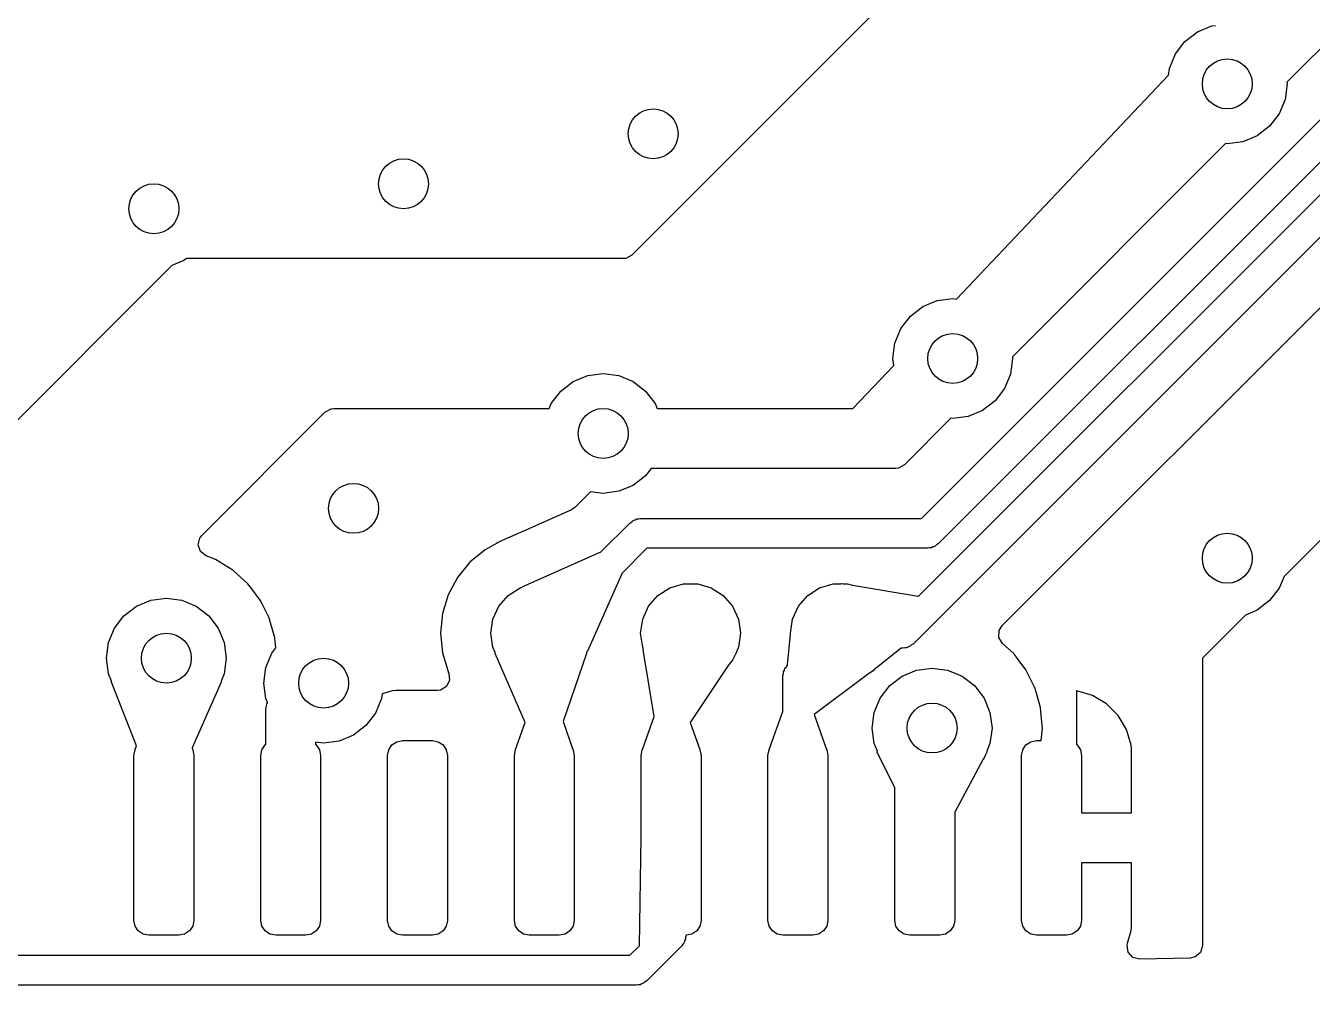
# Model space of a CAD drawing. Extents: x 90 to 175, y -109.5 to -35.9.
# Drawn here: x 116.22 to 129.1, y -80.52 to -70.92 of the extents above; entities that cross this region are included whole.
import ezdxf

# ---------------------------------------------------------------- set-up
doc = ezdxf.new("R2010")
doc.units = 0
doc.layers.add('BLACK', color=7, linetype='CONTINUOUS')

msp = doc.modelspace()

# ---------------------------------------------------------------- linework, layer by layer
at = {"layer": 'BLACK', "linetype": 'CONTINUOUS'}
for p, q in [((125.187868, -75.85), (134.85, -66.187868)), ((125.158242, -76.629625), (135.35, -66.437868)), ((135.106066, -66.356066), (125.356066, -76.106066)), ((135.606066, -66.606066), (125.106066, -77.106066)), ((125.995518, -76.924426), (135.899513, -67.020431)), ((130.482374, -69.847679), (128.847679, -71.482374)), ((125.219907, -70.280091), (122.286319, -73.213681)), ((127.825736, -71.075736), (127.95, -70.980385)), ((127.95, -70.980385), (128.094709, -70.920445)), ((128.094709, -70.920445), (128.132743, -70.915437)), ((127.730385, -71.2), (127.825736, -71.075736)), ((127.670445, -71.344709), (127.730385, -71.2)), ((127.661467, -71.412894), (127.670445, -71.344709)), ((125.537435, -73.654928), (127.661467, -71.412894)), ((128.85, -71.5), (128.829555, -71.655291)), ((128.847679, -71.482374), (128.85, -71.5)), ((128.829555, -71.655291), (128.769615, -71.8)), ((128.769615, -71.8), (128.674264, -71.924264)), ((128.55, -72.019615), (128.405291, -72.079555)), ((128.674264, -71.924264), (128.55, -72.019615)), ((128.232374, -72.097679), (126.097679, -74.232374)), ((128.25, -72.1), (128.232374, -72.097679)), ((128.405291, -72.079555), (128.25, -72.1)), ((117.8, -73.269615), (117.681158, -73.31884)), ((117.825563, -73.25), (117.8, -73.269615)), ((122.198638, -73.25), (117.825563, -73.25)), ((122.224996, -73.247166), (122.198638, -73.25)), ((122.286319, -73.213681), (122.224996, -73.247166)), ((117.681158, -73.31884), (115.81884, -75.181158)), ((125.2, -73.730385), (125.344709, -73.670445)), ((125.344709, -73.670445), (125.5, -73.65)), ((125.5, -73.65), (125.537435, -73.654928)), ((124.980385, -73.95), (125.075736, -73.825736)), ((125.075736, -73.825736), (125.2, -73.730385)), ((124.920445, -74.094709), (124.980385, -73.95)), ((131.181159, -74.06884), (128.81884, -76.431158)), ((124.9, -74.25), (124.920445, -74.094709)), ((124.5, -74.75), (124.90899, -74.318287)), ((124.90899, -74.318287), (124.9, -74.25)), ((126.1, -74.25), (126.079555, -74.405291)), ((126.097679, -74.232374), (126.1, -74.25)), ((121.7, -74.480385), (121.844709, -74.420445)), ((121.844709, -74.420445), (122, -74.4)), ((122, -74.4), (122.155291, -74.420445)), ((122.155291, -74.420445), (122.3, -74.480385)), ((126.079555, -74.405291), (126.019615, -74.55)), ((121.480385, -74.7), (121.575736, -74.575736)), ((121.575736, -74.575736), (121.7, -74.480385)), ((122.3, -74.480385), (122.424264, -74.575736)), ((122.424264, -74.575736), (122.519615, -74.7)), ((126.019615, -74.55), (125.924264, -74.674264)), ((121.459674, -74.75), (121.480385, -74.7)), ((122.519615, -74.7), (122.540326, -74.75)), ((125.924264, -74.674264), (125.8, -74.769615)), ((117.979535, -76.020464), (119.213681, -74.786319)), ((119.213681, -74.786319), (119.275004, -74.752834)), ((119.275004, -74.752834), (119.301362, -74.75)), ((119.301362, -74.75), (121.459674, -74.75)), ((122.540326, -74.75), (124.5, -74.75)), ((125.482374, -74.847679), (125.016873, -75.313181)), ((125.5, -74.85), (125.482374, -74.847679)), ((125.655291, -74.829555), (125.5, -74.85)), ((125.8, -74.769615), (125.655291, -74.829555)), ((122.481632, -75.3495), (122.424264, -75.424264)), ((124.929192, -75.3495), (122.481632, -75.3495)), ((124.95555, -75.346666), (124.929192, -75.3495)), ((125.016873, -75.313181), (124.95555, -75.346666)), ((122.424264, -75.424264), (122.3, -75.519615)), ((121.871915, -75.583136), (121.714176, -75.740876)), ((122, -75.6), (121.871915, -75.583136)), ((122.155291, -75.579555), (122, -75.6)), ((122.3, -75.519615), (122.155291, -75.579555)), ((121.714176, -75.740876), (121.676744, -75.766557)), ((121.676744, -75.766557), (121.202299, -75.976862)), ((122.268934, -75.893934), (122.286035, -75.88406)), ((122.286035, -75.88406), (122.3, -75.870096)), ((122.3, -75.870096), (122.319074, -75.864984)), ((122.319074, -75.864984), (122.336177, -75.855111)), ((122.336177, -75.855111), (122.355925, -75.855111)), ((122.355925, -75.855111), (122.375, -75.85)), ((122.375, -75.85), (125.187868, -75.85)), ((121.202299, -75.976862), (120.989229, -76.071308)), ((121.972891, -76.189976), (122.268934, -75.893934)), ((117.943434, -76.115429), (117.959145, -76.047348)), ((117.967025, -76.181195), (117.943434, -76.115429)), ((117.959145, -76.047348), (117.979535, -76.020464)), ((120.929798, -76.10351), (120.816458, -76.164092)), ((120.946759, -76.092583), (120.929798, -76.10351)), ((120.946799, -76.092552), (120.946759, -76.092583)), ((120.946801, -76.09255), (120.946799, -76.092552)), ((120.968001, -76.081936), (120.946801, -76.09255)), ((120.989229, -76.071308), (120.968001, -76.081936)), ((125.269075, -76.144889), (125.25, -76.15)), ((125.288823, -76.144889), (125.269075, -76.144889)), ((125.305925, -76.135015), (125.288823, -76.144889)), ((125.325, -76.129904), (125.305925, -76.135015)), ((125.338964, -76.115939), (125.325, -76.129904)), ((125.356066, -76.106066), (125.338964, -76.115939)), ((118.022426, -76.223767), (117.967025, -76.181195)), ((118.117637, -76.260652), (118.022426, -76.223767)), ((118.117641, -76.260654), (118.117637, -76.260652)), ((118.117642, -76.260655), (118.117641, -76.260654)), ((118.291039, -76.368017), (118.117642, -76.260655)), ((120.816458, -76.164092), (120.664116, -76.289116)), ((121.194076, -76.533442), (121.968703, -76.190079)), ((121.968703, -76.190079), (121.972891, -76.189976)), ((122.437132, -76.15), (122.185821, -76.40131)), ((125.25, -76.15), (122.437132, -76.15)), ((118.291041, -76.368019), (118.291039, -76.368017)), ((118.441762, -76.505418), (118.291041, -76.368019)), ((120.664116, -76.289116), (120.53909, -76.44146)), ((122.185923, -76.401557), (122.184919, -76.406298)), ((122.185821, -76.40131), (122.185923, -76.401557)), ((118.480214, -76.556337), (118.441762, -76.505418)), ((120.539086, -76.441467), (120.446188, -76.615266)), ((120.53909, -76.44146), (120.539086, -76.441467)), ((122.184919, -76.406298), (121.841557, -77.180923)), ((122.667292, -76.545184), (122.803843, -76.505089)), ((122.803843, -76.505089), (122.946157, -76.505089)), ((122.946157, -76.505089), (123.082708, -76.545184)), ((124.167292, -76.545184), (124.303843, -76.505089)), ((124.303843, -76.505089), (124.379389, -76.505089)), ((124.379389, -76.505089), (124.386697, -76.502074)), ((124.386697, -76.502074), (124.388569, -76.502228)), ((124.388569, -76.502228), (124.40599, -76.505089)), ((124.40599, -76.505089), (124.446157, -76.505089)), ((124.446157, -76.505089), (124.497133, -76.520057)), ((124.497133, -76.520057), (125.155385, -76.628159)), ((128.81884, -76.431158), (128.769615, -76.55)), ((117.469709, -76.670445), (117.625, -76.65)), ((117.625, -76.65), (117.780291, -76.670445)), ((118.564673, -76.668179), (118.480214, -76.556337)), ((120.446188, -76.615266), (120.388975, -76.80387)), ((120.954373, -76.72968), (121.04757, -76.622125)), ((121.04757, -76.622125), (121.167292, -76.545184)), ((121.167292, -76.545184), (121.188759, -76.53888)), ((121.188759, -76.53888), (121.194076, -76.533442)), ((122.454373, -76.72968), (122.54757, -76.622125)), ((122.54757, -76.622125), (122.667292, -76.545184)), ((123.082708, -76.545184), (123.20243, -76.622125)), ((123.20243, -76.622125), (123.295627, -76.72968)), ((123.954373, -76.72968), (124.04757, -76.622125)), ((124.04757, -76.622125), (124.167292, -76.545184)), ((125.155385, -76.628159), (125.158242, -76.629625)), ((128.769615, -76.55), (128.674264, -76.674264)), ((117.200736, -76.825736), (117.325, -76.730385)), ((117.325, -76.730385), (117.469709, -76.670445)), ((117.780291, -76.670445), (117.925, -76.730385)), ((117.925, -76.730385), (118.049264, -76.825736)), ((118.586702, -76.71242), (118.564673, -76.668179)), ((118.653871, -76.847314), (118.586702, -76.71242)), ((120.895254, -76.859134), (120.954373, -76.72968)), ((122.395254, -76.859134), (122.454373, -76.72968)), ((123.295627, -76.72968), (123.354746, -76.859134)), ((123.895254, -76.859134), (123.954373, -76.72968)), ((128.55, -76.769615), (128.431158, -76.81884)), ((128.674264, -76.674264), (128.55, -76.769615)), ((117.105385, -76.95), (117.200736, -76.825736)), ((118.049264, -76.825736), (118.144615, -76.95)), ((118.655582, -76.85075), (118.653871, -76.847314)), ((118.698048, -77), (118.655582, -76.85075)), ((120.388975, -76.80387), (120.369659, -77)), ((120.875, -77), (120.895254, -76.859134)), ((122.375, -77), (122.395254, -76.859134)), ((123.354746, -76.859134), (123.375, -77)), ((123.875, -77), (123.895254, -76.859134)), ((128.431158, -76.81884), (128, -77.249999)), ((117.045445, -77.094709), (117.105385, -76.95)), ((118.144615, -76.95), (118.204555, -77.094709)), ((118.711397, -77.046917), (118.698048, -77)), ((118.720711, -77.147445), (118.711397, -77.046917)), ((120.369659, -77), (120.388975, -77.19613)), ((120.895254, -77.140866), (120.875, -77)), ((122.395254, -77.140866), (122.375, -77)), ((123.375, -77), (123.354746, -77.140866)), ((123.846172, -77.316695), (123.874033, -77.010615)), ((123.874033, -77.010615), (123.87599, -77.006888)), ((123.87599, -77.006888), (123.875, -77)), ((125.963381, -77.044031), (125.965142, -76.974184)), ((125.999663, -77.103742), (125.963381, -77.044031)), ((125.965142, -76.974184), (125.995518, -76.924426)), ((117.025, -77.25), (117.045445, -77.094709)), ((118.204555, -77.094709), (118.225, -77.25)), ((118.680385, -77.2), (118.720711, -77.147445)), ((120.918689, -77.192182), (120.895254, -77.140866)), ((122.399124, -77.149341), (122.395254, -77.140866)), ((122.405031, -77.185904), (122.399124, -77.149341)), ((123.354746, -77.140866), (123.330195, -77.194624)), ((124.983733, -77.15), (124.736711, -77.347045)), ((125, -77.15), (124.983733, -77.15)), ((125.019075, -77.144889), (125, -77.15)), ((125.038823, -77.144889), (125.019075, -77.144889)), ((125.055925, -77.135015), (125.038823, -77.144889)), ((125.075, -77.129904), (125.055925, -77.135015)), ((125.088964, -77.115939), (125.075, -77.129904)), ((125.106066, -77.106066), (125.088964, -77.115939)), ((126.110649, -77.204918), (125.999663, -77.103742)), ((117.045445, -77.405291), (117.025, -77.25)), ((118.225, -77.25), (118.204555, -77.405291)), ((118.620445, -77.344709), (118.680385, -77.2)), ((120.388975, -77.19613), (120.446187, -77.38473)), ((120.917631, -77.193275), (120.918689, -77.192182)), ((120.917771, -77.202229), (120.917631, -77.193275)), ((121.217611, -77.895086), (120.917771, -77.202229)), ((121.833349, -77.201735), (121.598066, -77.882841)), ((121.83364, -77.187081), (121.831476, -77.19182)), ((121.831476, -77.19182), (121.833108, -77.193458)), ((121.833108, -77.193458), (121.833349, -77.201735)), ((121.835072, -77.187098), (121.83364, -77.187081)), ((121.841557, -77.180923), (121.835072, -77.187098)), ((122.509553, -77.832926), (122.405031, -77.185904)), ((123.295627, -77.27032), (123.250283, -77.322648)), ((123.319912, -77.217142), (123.295627, -77.27032)), ((123.329147, -77.203149), (123.319912, -77.217142)), ((123.330183, -77.201202), (123.329147, -77.203149)), ((123.330195, -77.194624), (123.330183, -77.201202)), ((126.155247, -77.263976), (126.110649, -77.204918)), ((126.23356, -77.367679), (126.155247, -77.263976)), ((128, -77.249999), (128, -80.128665)), ((117.076388, -77.479995), (117.045445, -77.405291)), ((118.204555, -77.405291), (118.173501, -77.480261)), ((118.6, -77.5), (118.620445, -77.344709)), ((120.446187, -77.38473), (120.448517, -77.390356)), ((120.448517, -77.390356), (120.44851, -77.390358)), ((120.44851, -77.390358), (120.453007, -77.400594)), ((120.453007, -77.400594), (120.455311, -77.407168)), ((120.455311, -77.407168), (120.453882, -77.407668)), ((120.453882, -77.407668), (120.461658, -77.470576)), ((123.250283, -77.322648), (122.872429, -77.895203)), ((123.8, -77.425), (123.805111, -77.405925)), ((123.8, -77.779739), (123.8, -77.425)), ((123.805111, -77.386177), (123.814984, -77.369074)), ((123.805111, -77.405925), (123.805111, -77.386177)), ((123.814984, -77.369074), (123.820096, -77.35)), ((123.820096, -77.35), (123.83406, -77.336035)), ((123.83406, -77.336035), (123.843934, -77.318934)), ((123.843934, -77.318934), (123.846172, -77.316695)), ((124.657287, -77.406886), (124.11367, -77.813728)), ((124.70243, -77.377875), (124.657287, -77.406886)), ((124.714196, -77.364296), (124.70243, -77.377875)), ((124.717756, -77.361632), (124.714196, -77.364296)), ((124.719007, -77.36055), (124.717756, -77.361632)), ((124.720451, -77.357077), (124.719007, -77.36055)), ((124.727321, -77.349148), (124.720451, -77.357077)), ((124.728106, -77.349525), (124.727321, -77.349148)), ((124.736711, -77.347045), (124.728106, -77.349525)), ((124.869623, -77.525236), (124.993887, -77.429885)), ((124.993887, -77.429885), (125.138596, -77.369945)), ((125.138596, -77.369945), (125.293887, -77.3495)), ((125.293887, -77.3495), (125.449178, -77.369945)), ((125.449178, -77.369945), (125.593887, -77.429885)), ((125.593887, -77.429885), (125.718151, -77.525236)), ((126.276085, -77.453082), (126.23356, -77.367679)), ((117.074866, -77.490284), (117.07503, -77.481331)), ((117.325413, -78.127946), (117.074866, -77.490284)), ((117.07503, -77.481331), (117.076388, -77.479995)), ((118.174457, -77.490561), (117.881852, -78.148533)), ((118.173501, -77.480261), (118.174582, -77.481346)), ((118.174568, -77.490301), (118.174457, -77.490561)), ((118.174582, -77.481346), (118.174568, -77.490301)), ((118.620445, -77.655291), (118.6, -77.5)), ((120.431379, -77.533544), (120.371864, -77.570146)), ((120.461658, -77.470576), (120.431379, -77.533544)), ((124.774272, -77.6495), (124.869623, -77.525236)), ((125.718151, -77.525236), (125.813502, -77.6495)), ((126.318925, -77.539117), (126.276085, -77.453082)), ((126.324469, -77.55025), (126.318925, -77.539117)), ((126.33228, -77.577703), (126.324469, -77.55025)), ((118.636835, -77.694861), (118.620445, -77.655291)), ((119.779555, -77.655291), (119.719615, -77.8)), ((119.785927, -77.60689), (119.779555, -77.655291)), ((119.887426, -77.577402), (119.785927, -77.60689)), ((119.887432, -77.577401), (119.887426, -77.577402)), ((119.924304, -77.5745), (119.887432, -77.577401)), ((120.339294, -77.5745), (119.924304, -77.5745)), ((120.371864, -77.570146), (120.339294, -77.5745)), ((124.714332, -77.794209), (124.774272, -77.6495)), ((125.813502, -77.6495), (125.873442, -77.794209)), ((126.379761, -77.744579), (126.33228, -77.577703)), ((126.742497, -77.5779), (126.74, -77.577703)), ((126.74, -77.577703), (126.74, -78.11488)), ((126.900193, -77.623716), (126.742494, -77.5779)), ((126.742494, -77.5779), (126.742497, -77.5779)), ((126.900196, -77.623717), (126.900193, -77.623716)), ((127.041552, -77.707314), (126.900196, -77.623717)), ((118.62, -77.759046), (118.630699, -77.708658)), ((118.62, -78.11488), (118.62, -77.759046)), ((118.630699, -77.708658), (118.636508, -77.695597)), ((118.636508, -77.695597), (118.636835, -77.694861)), ((119.719615, -77.8), (119.624264, -77.924264)), ((123.662741, -78.163848), (123.797245, -77.782806)), ((123.797245, -77.782806), (123.8, -77.779739)), ((124.11367, -77.813728), (124.237258, -78.163848)), ((124.693887, -77.9495), (124.714332, -77.794209)), ((125.873442, -77.794209), (125.893887, -77.9495)), ((126.380284, -77.746417), (126.379761, -77.744579)), ((126.393718, -77.891401), (126.380284, -77.746417)), ((127.041561, -77.707321), (127.041552, -77.707314)), ((127.157678, -77.823438), (127.041561, -77.707321)), ((119.624264, -77.924264), (119.5, -78.019615)), ((121.122741, -78.163848), (121.217611, -77.895086)), ((121.598066, -77.882841), (121.697258, -78.163848)), ((122.392741, -78.163848), (122.509553, -77.832926)), ((122.872429, -77.895203), (122.967258, -78.163848)), ((124.714332, -78.104791), (124.693887, -77.9495)), ((125.893887, -77.9495), (125.873442, -78.104791)), ((126.387473, -78.075), (126.399102, -77.9495)), ((126.399102, -77.9495), (126.393718, -77.891401)), ((127.157685, -77.823447), (127.157678, -77.823438)), ((127.241282, -77.964803), (127.157685, -77.823447)), ((119.5, -78.019615), (119.355291, -78.079555)), ((119.932597, -78.086418), (119.99, -78.075)), ((119.99, -78.075), (120.29, -78.075)), ((120.29, -78.075), (120.347403, -78.086418)), ((126.282597, -78.086418), (126.34, -78.075)), ((126.34, -78.075), (126.387473, -78.075)), ((127.241283, -77.964806), (127.241282, -77.964803)), ((127.287099, -78.122504), (127.241283, -77.964806)), ((117.3, -78.225), (117.311418, -78.167597)), ((117.311418, -78.167597), (117.312719, -78.165648)), ((117.312719, -78.165648), (117.312741, -78.163848)), ((117.312741, -78.163848), (117.325413, -78.127946)), ((117.881852, -78.148533), (117.887258, -78.163848)), ((117.887258, -78.163848), (117.887279, -78.165647)), ((117.887279, -78.165647), (117.888582, -78.167597)), ((117.888582, -78.167597), (117.9, -78.225)), ((118.57, -78.225), (118.581418, -78.167597)), ((118.581418, -78.167597), (118.613934, -78.118934)), ((118.613934, -78.118934), (118.62, -78.11488)), ((119.2, -78.1), (119.12, -78.089467)), ((119.12, -78.089467), (119.12, -78.11488)), ((119.12, -78.11488), (119.126066, -78.118934)), ((119.126066, -78.118934), (119.158582, -78.167597)), ((119.158582, -78.167597), (119.17, -78.225)), ((119.355291, -78.079555), (119.2, -78.1)), ((119.84, -78.225), (119.851418, -78.167597)), ((119.851418, -78.167597), (119.883934, -78.118934)), ((119.883934, -78.118934), (119.932597, -78.086418)), ((120.347403, -78.086418), (120.396066, -78.118934)), ((120.396066, -78.118934), (120.428582, -78.167597)), ((120.428582, -78.167597), (120.44, -78.225)), ((121.11, -78.225), (121.121418, -78.167597)), ((121.121418, -78.167597), (121.122719, -78.165648)), ((121.122719, -78.165648), (121.122741, -78.163848)), ((121.697258, -78.163848), (121.697279, -78.165647)), ((121.697279, -78.165647), (121.698582, -78.167597)), ((121.698582, -78.167597), (121.71, -78.225)), ((122.38, -78.225), (122.391418, -78.167597)), ((122.391418, -78.167597), (122.392719, -78.165648)), ((122.392719, -78.165648), (122.392741, -78.163848)), ((122.967258, -78.163848), (122.967279, -78.165647)), ((122.967279, -78.165647), (122.968582, -78.167597)), ((122.968582, -78.167597), (122.98, -78.225)), ((123.65, -78.225), (123.661418, -78.167597)), ((123.661418, -78.167597), (123.662719, -78.165648)), ((123.662719, -78.165648), (123.662741, -78.163848)), ((124.237258, -78.163848), (124.237279, -78.165647)), ((124.237279, -78.165647), (124.238582, -78.167597)), ((124.238582, -78.167597), (124.25, -78.225)), ((124.745541, -78.180139), (124.714332, -78.104791)), ((124.744472, -78.181352), (124.745541, -78.180139)), ((124.745031, -78.190289), (124.744472, -78.181352)), ((124.92, -78.547738), (124.745031, -78.190289)), ((125.84214, -78.190476), (125.823519, -78.225315)), ((125.842623, -78.189455), (125.84214, -78.190476)), ((125.873442, -78.104791), (125.842245, -78.180107)), ((125.842245, -78.180107), (125.842637, -78.1805)), ((125.842637, -78.1805), (125.842623, -78.189455)), ((126.19, -78.225), (126.201418, -78.167597)), ((126.201418, -78.167597), (126.233934, -78.118934)), ((126.233934, -78.118934), (126.282597, -78.086418)), ((126.74, -78.11488), (126.746066, -78.118934)), ((126.746066, -78.118934), (126.778582, -78.167597)), ((126.778582, -78.167597), (126.79, -78.225)), ((127.2871, -78.12251), (127.287099, -78.122504)), ((127.29, -78.159356), (127.2871, -78.12251)), ((127.29, -78.8), (127.29, -78.159356)), ((117.3, -79.875), (117.3, -78.225)), ((117.9, -78.225), (117.9, -79.875)), ((118.57, -79.875), (118.57, -78.225)), ((119.17, -78.225), (119.17, -79.875)), ((119.84, -79.875), (119.84, -78.225)), ((120.44, -78.225), (120.44, -79.875)), ((121.11, -79.875), (121.11, -78.225)), ((121.71, -78.225), (121.71, -79.875)), ((122.38, -79.038507), (122.38, -78.225)), ((122.98, -78.225), (122.98, -79.875)), ((123.65, -79.875), (123.65, -78.225)), ((124.25, -78.225), (124.25, -79.875)), ((125.803918, -78.261989), (125.52, -78.793208)), ((125.813502, -78.2495), (125.803918, -78.261989)), ((125.823519, -78.225315), (125.813502, -78.2495)), ((126.19, -79.875), (126.19, -78.225)), ((126.79, -78.225), (126.79, -78.8)), ((124.92, -79.875), (124.92, -78.547738)), ((125.52, -78.793208), (125.52, -79.875)), ((126.79, -78.8), (127.29, -78.8)), ((122.36188, -80.126224), (122.379795, -79.03898)), ((122.379795, -79.03898), (122.38, -79.038507)), ((127.29, -79.3), (126.79, -79.3)), ((126.79, -79.3), (126.79, -79.875)), ((127.29, -79.940644), (127.29, -79.3)), ((117.311418, -79.932403), (117.3, -79.875)), ((117.9, -79.875), (117.888582, -79.932403)), ((118.581418, -79.932403), (118.57, -79.875)), ((119.17, -79.875), (119.158582, -79.932403)), ((119.851418, -79.932403), (119.84, -79.875)), ((120.44, -79.875), (120.428582, -79.932403)), ((121.121418, -79.932403), (121.11, -79.875)), ((121.71, -79.875), (121.698582, -79.932403)), ((122.98, -79.875), (122.968582, -79.932403)), ((123.661418, -79.932403), (123.65, -79.875)), ((124.25, -79.875), (124.238582, -79.932403)), ((124.931418, -79.932403), (124.92, -79.875)), ((125.52, -79.875), (125.508582, -79.932403)), ((126.201418, -79.932403), (126.19, -79.875)), ((126.79, -79.875), (126.778582, -79.932403)), ((117.343934, -79.981066), (117.311418, -79.932403)), ((117.392597, -80.013582), (117.343934, -79.981066)), ((117.856066, -79.981066), (117.807403, -80.013582)), ((117.888582, -79.932403), (117.856066, -79.981066)), ((118.613934, -79.981066), (118.581418, -79.932403)), ((118.662597, -80.013582), (118.613934, -79.981066)), ((119.126066, -79.981066), (119.077403, -80.013582)), ((119.158582, -79.932403), (119.126066, -79.981066)), ((119.883934, -79.981066), (119.851418, -79.932403)), ((119.932597, -80.013582), (119.883934, -79.981066)), ((120.396066, -79.981066), (120.347403, -80.013582)), ((120.428582, -79.932403), (120.396066, -79.981066)), ((121.153934, -79.981066), (121.121418, -79.932403)), ((121.202597, -80.013582), (121.153934, -79.981066)), ((121.666066, -79.981066), (121.617403, -80.013582)), ((121.698582, -79.932403), (121.666066, -79.981066)), ((122.936066, -79.981066), (122.887403, -80.013582)), ((122.968582, -79.932403), (122.936066, -79.981066)), ((123.693934, -79.981066), (123.661418, -79.932403)), ((123.742597, -80.013582), (123.693934, -79.981066)), ((124.206066, -79.981066), (124.157403, -80.013582)), ((124.238582, -79.932403), (124.206066, -79.981066)), ((124.963934, -79.981066), (124.931418, -79.932403)), ((125.012597, -80.013582), (124.963934, -79.981066)), ((125.476066, -79.981066), (125.427403, -80.013582)), ((125.508582, -79.932403), (125.476066, -79.981066)), ((126.233934, -79.981066), (126.201418, -79.932403)), ((126.282597, -80.013582), (126.233934, -79.981066)), ((126.746066, -79.981066), (126.697403, -80.013582)), ((126.778582, -79.932403), (126.746066, -79.981066)), ((127.250029, -80.105088), (127.287099, -79.977492)), ((127.287099, -79.977492), (127.2871, -79.977489)), ((127.2871, -79.977489), (127.29, -79.940644)), ((117.45, -80.025), (117.392597, -80.013582)), ((117.75, -80.025), (117.45, -80.025)), ((117.807403, -80.013582), (117.75, -80.025)), ((118.72, -80.025), (118.662597, -80.013582)), ((119.02, -80.025), (118.72, -80.025)), ((119.077403, -80.013582), (119.02, -80.025)), ((119.99, -80.025), (119.932597, -80.013582)), ((120.29, -80.025), (119.99, -80.025)), ((120.347403, -80.013582), (120.29, -80.025)), ((121.26, -80.025), (121.202597, -80.013582)), ((121.56, -80.025), (121.26, -80.025)), ((121.617403, -80.013582), (121.56, -80.025)), ((122.267867, -80.225), (122.363253, -80.129613)), ((122.36188, -80.126299), (122.36188, -80.126224)), ((122.363253, -80.129613), (122.36188, -80.126299)), ((122.786066, -80.131065), (122.436065, -80.481066)), ((122.795939, -80.113963), (122.786066, -80.131065)), ((122.809904, -80.099999), (122.795939, -80.113963)), ((122.815015, -80.080924), (122.809904, -80.099999)), ((122.824889, -80.063822), (122.815015, -80.080924)), ((122.83, -80.025), (122.824889, -80.044073)), ((122.824889, -80.044073), (122.824889, -80.063822)), ((122.887403, -80.013582), (122.83, -80.025)), ((123.8, -80.025), (123.742597, -80.013582)), ((124.1, -80.025), (123.8, -80.025)), ((124.157403, -80.013582), (124.1, -80.025)), ((125.07, -80.025), (125.012597, -80.013582)), ((125.37, -80.025), (125.07, -80.025)), ((125.427403, -80.013582), (125.37, -80.025)), ((126.34, -80.025), (126.282597, -80.013582)), ((126.64, -80.025), (126.34, -80.025)), ((126.697403, -80.013582), (126.64, -80.025)), ((127.246013, -80.124709), (127.250029, -80.105088)), ((127.257457, -80.193635), (127.246013, -80.124709)), ((128, -80.128665), (127.980315, -80.195704)), ((115.437132, -80.225), (122.267867, -80.225)), ((127.304348, -80.245432), (127.257457, -80.193635)), ((127.3718, -80.263655), (127.304348, -80.245432)), ((127.878695, -80.252636), (127.3718, -80.263655)), ((127.927511, -80.241459), (127.878695, -80.252636)), ((127.980315, -80.195704), (127.927511, -80.241459)), ((122.329999, -80.525), (115.375, -80.525)), ((122.349074, -80.519889), (122.329999, -80.525)), ((122.368822, -80.519889), (122.349074, -80.519889)), ((122.385924, -80.510015), (122.368822, -80.519889)), ((122.404999, -80.504904), (122.385924, -80.510015)), ((122.418963, -80.490939), (122.404999, -80.504904)), ((122.436065, -80.481066), (122.418963, -80.490939))]:
    msp.add_line(p, q, dxfattribs=at)
at = {"layer": 'BLACK'}
for centre in [(128.25, -71.5), (122.5, -72), (120, -72.5), (117.5, -72.75), (125.5, -74.25), (122, -75), (119.5, -75.75), (128.25, -76.25), (117.625, -77.25), (119.2, -77.5), (125.293887, -77.9495)]:
    msp.add_circle(centre, 0.25, dxfattribs=at)

doc.saveas('drawing.dxf')
